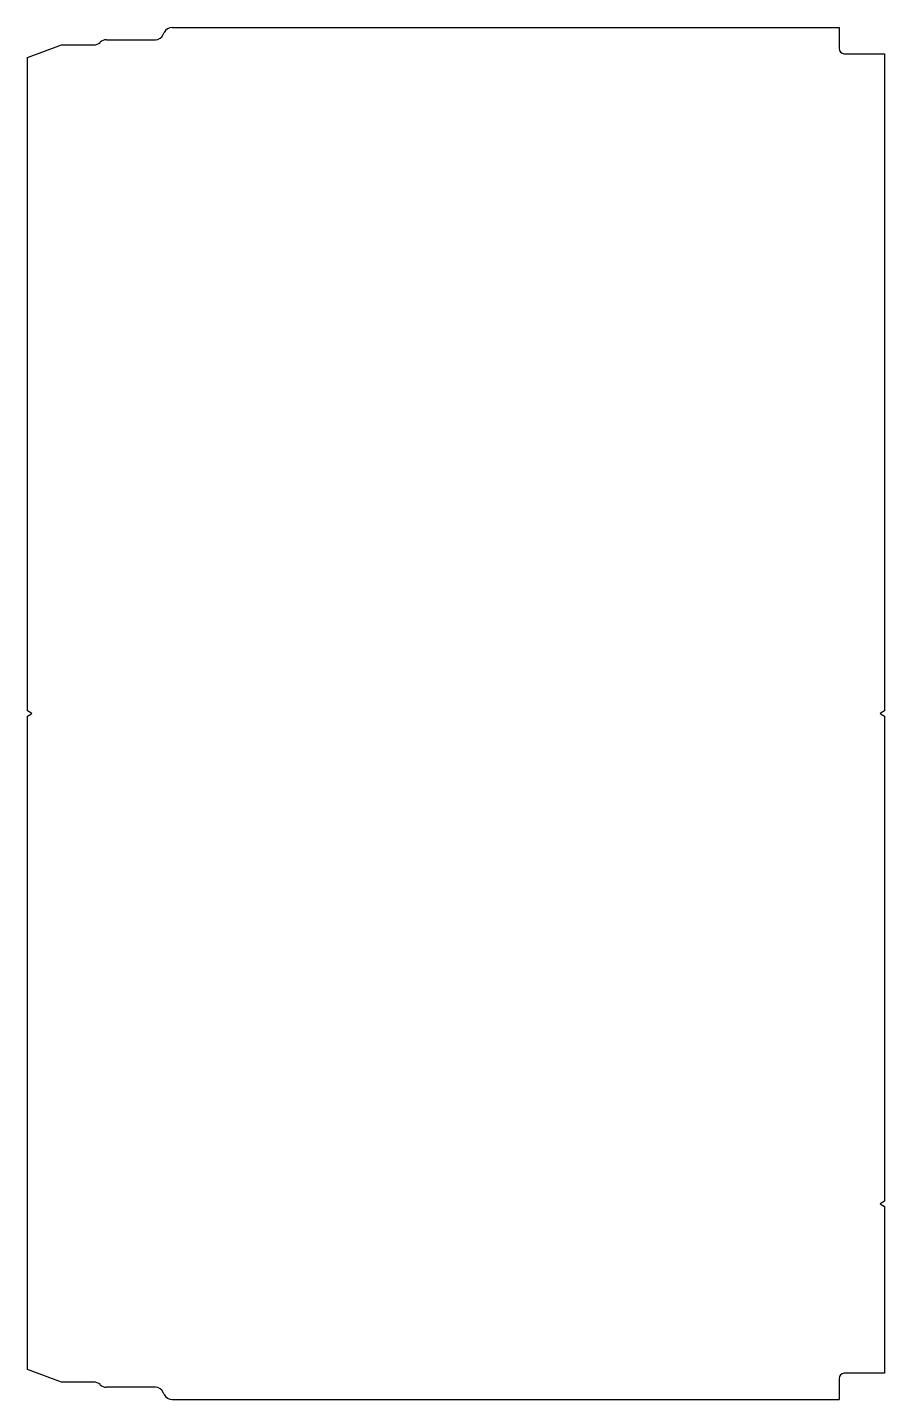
# Model space of a CAD drawing. Extents: x 614 to 1104, y 32 to 815.
import ezdxf

# ---------------------------------------------------------------- set-up
doc = ezdxf.new("R2010")
doc.units = 0
doc.layers.get('0').update_dxf_attribs({"linetype": 'CONTINUOUS'})

msp = doc.modelspace()

# ---------------------------------------------------------------- linework, layer by layer
at = {"color": 7}
for p, q in [((696.837891, 815.240967), (1077.652588, 815.240967)), ((659.223572, 808.240967), (687.203003, 808.240967)), ((614.152527, 798.066406), (633.652527, 805.240967)), ((1080.652588, 800.240967), (1103.652588, 800.240967)), ((1103.652588, 800.240967), (1103.652588, 424.934387)), ((614.152527, 424.934387), (614.152527, 798.066406)), ((614.152527, 48.915588), (614.152527, 422.047607)), ((1103.652588, 422.047607), (1103.652588, 144.934387)), ((1103.652588, 142.047607), (1103.652588, 46.740997)), ((633.652527, 41.740997), (614.152527, 48.915588)), ((1103.652588, 46.740997), (1080.652588, 46.740997)), ((687.203003, 38.740997), (659.223572, 38.740997)), ((696.837891, 31.740997), (1077.652588, 31.740997))]:
    msp.add_line(p, q, dxfattribs=at)
at = {"color": 7, "ltscale": 0.3}
for p, q in [((1077.652588, 815.240967), (1077.652588, 803.240967)), ((1077.652588, 43.740997), (1077.652588, 31.740997))]:
    msp.add_line(p, q, dxfattribs=at)
at = {"color": 7, "ltscale": 0.033824}
for p, q in [((691.734558, 811.12793), (692.306335, 812.354126)), ((692.306335, 34.627899), (691.734558, 35.854095))]:
    msp.add_line(p, q, dxfattribs=at)
at = {"color": 7, "ltscale": 0.460724}
for p, q in [((633.652527, 805.240967), (652.081482, 805.240967)), ((652.081482, 41.740997), (633.652527, 41.740997))]:
    msp.add_line(p, q, dxfattribs=at)
at = {"color": 7, "ltscale": 0.002512}
for p, q in [((655.617004, 806.705444), (655.688049, 806.776489)), ((655.688049, 40.205475), (655.617004, 40.27652))]:
    msp.add_line(p, q, dxfattribs=at)
at = {"color": 7, "ltscale": 0.072169}
for p, q in [((616.652527, 423.490997), (614.152527, 424.934387)), ((614.152527, 422.047607), (616.652527, 423.490997)), ((1103.652588, 424.934387), (1101.152588, 423.490997)), ((1101.152588, 423.490997), (1103.652588, 422.047607)), ((1103.652588, 144.934387), (1101.152588, 143.490997)), ((1101.152588, 143.490997), (1103.652588, 142.047607))]:
    msp.add_line(p, q, dxfattribs=at)
at = {"color": 7}
for centre, radius, start, end in [((696.837891, 810.240967), 5, 90.000003, 154.999996), ((659.223572, 803.240967), 5, 90.000003, 135), ((687.203003, 813.240967), 5, 269.999997, 335), ((652.081482, 810.240967), 5, 269.999997, 314.999999), ((1080.652588, 803.240967), 3, 180.000005, 269.999997), ((652.081482, 36.740997), 5, 45.000001, 90.000003), ((659.223572, 43.740997), 5, 225, 269.999997), ((1080.652588, 43.740997), 3, 90.000003, 179.999995), ((687.203003, 33.740997), 5, 25, 90.000003), ((696.837891, 36.740997), 5, 205.000004, 269.999997)]:
    msp.add_arc(centre, radius, start, end, dxfattribs=at)

doc.saveas('drawing.dxf')
